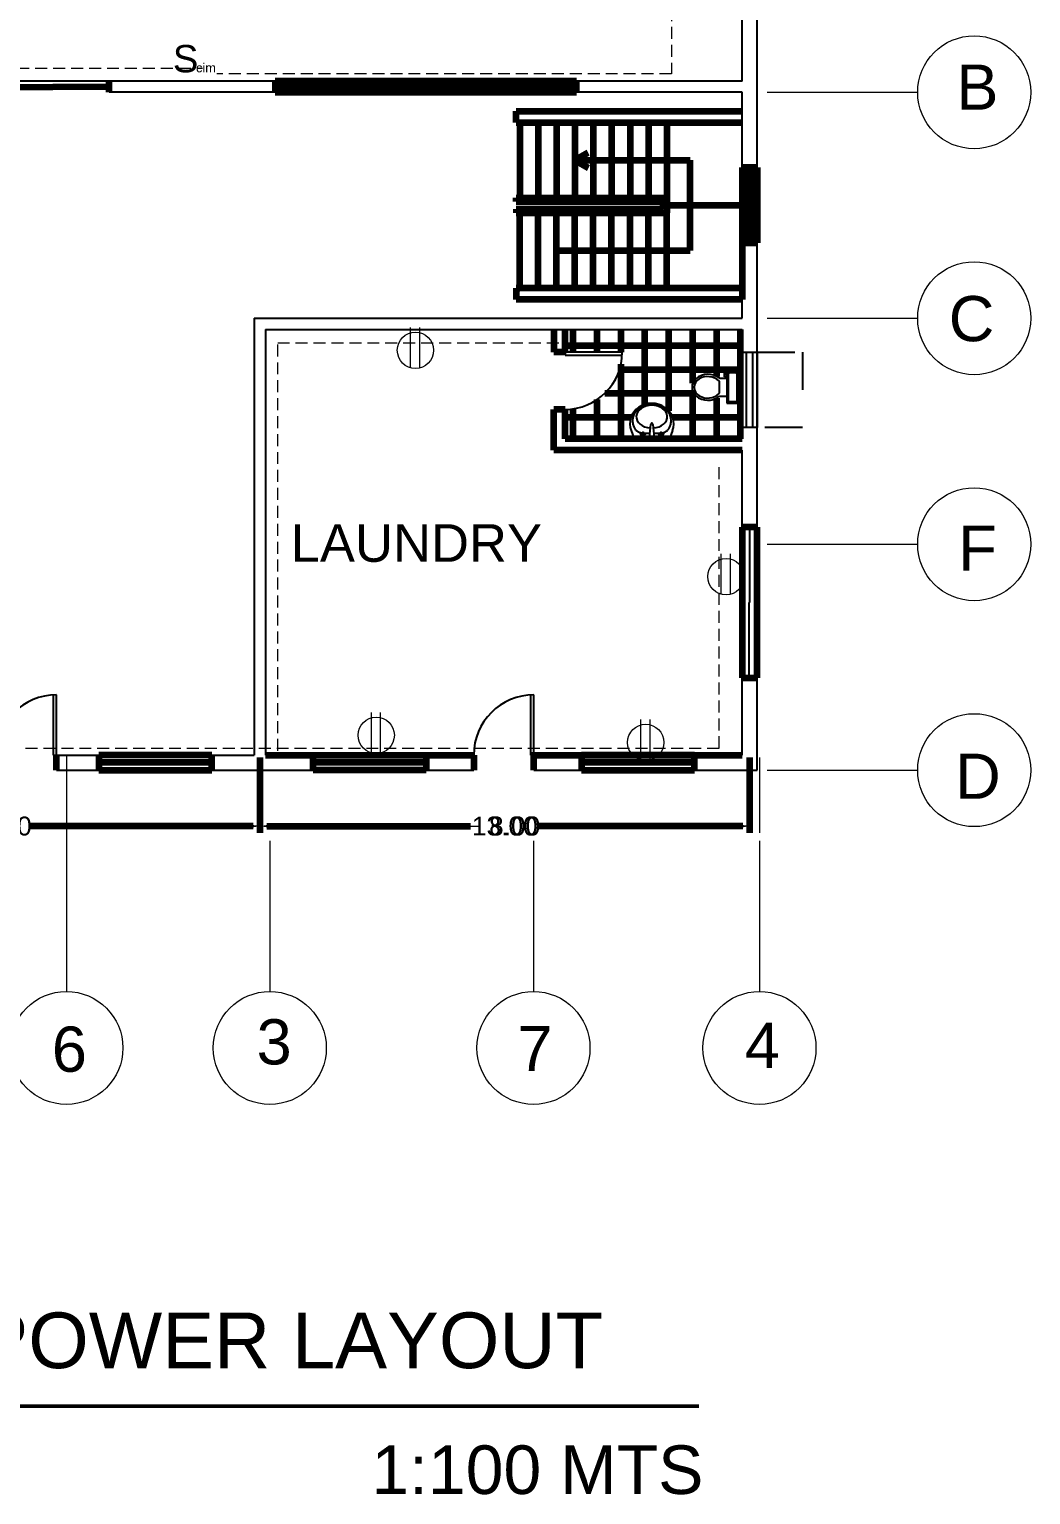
# Model space of a CAD drawing. Header units: millimetres. Extents: x 2391 to 3323, y 1596 to 2537.
# Drawn here: x 2778.8 to 2805.39, y 2246.24 to 2285.15 of the extents above; entities that cross this region are included whole.
import ezdxf

# ---------------------------------------------------------------- set-up
doc = ezdxf.new("R2010")
doc.units = ezdxf.units.MM
doc.linetypes.add('DASHED2', pattern=[9.525, 6.35, -3.175])
doc.linetypes.add('JIS_02_1.0', pattern=[2, 1, -1])
doc.layers.get('Defpoints').update_dxf_attribs({"color": 115})
for name, color, linetype in [('BATH', 171, 'Continuous'), ('dimensions', 203, 'Continuous'), ('doors', 31, 'Continuous'), ('doors and windows schedule', 11, 'Continuous'), ('Electrical symbols', 81, 'Continuous'), ('exterior wall', 140, 'Continuous'), ('interior wall', 191, 'Continuous'), ('LETTERS', 150, 'Continuous'), ('Lightning text', 211, 'Continuous'), ('stairs', 123, 'Continuous'), ('TEXT', 130, 'Continuous'), ('windows', 241, 'Continuous')]:
    doc.layers.add(name, color=color, linetype=linetype)
doc.styles.add('PDF Swis721 BT', font='swiss.ttf')
doc.styles.get("Standard").update_dxf_attribs({"font": 'arial.ttf'})

msp = doc.modelspace()

# ---------------------------------------------------------------- linework, layer by layer
at = {"color": 0, "linetype": 'ByBlock'}
for p, q in [((2797.257, 2276.046), (2797.297, 2276.046)), ((2797.257, 2275.926), (2797.257, 2276.046)), ((2797.297, 2276.046), (2797.297, 2275.966)), ((2797.317, 2276.066), (2797.317, 2275.226)), ((2797.637, 2276.066), (2797.317, 2276.066)), ((2797.557, 2276.026), (2797.397, 2276.026)), ((2797.637, 2275.226), (2797.637, 2276.066)), ((2797.123, 2275.886), (2797.317, 2275.886)), ((2797.123, 2275.486), (2797.123, 2275.806)), ((2797.317, 2275.926), (2797.257, 2275.926)), ((2797.297, 2275.966), (2797.317, 2275.966)), ((2797.357, 2275.986), (2797.357, 2275.306)), ((2797.597, 2275.306), (2797.597, 2275.986)), ((2797.123, 2275.406), (2797.317, 2275.406)), ((2797.317, 2275.226), (2797.637, 2275.226)), ((2797.397, 2275.266), (2797.557, 2275.266)), ((2794.782, 2274.498), (2794.848, 2274.302)), ((2794.813, 2274.757), (2794.814, 2274.743)), ((2794.814, 2274.743), (2794.817, 2274.717)), ((2794.817, 2274.717), (2794.822, 2274.691)), ((2794.822, 2274.691), (2794.827, 2274.666)), ((2794.827, 2274.666), (2794.834, 2274.642)), ((2794.834, 2274.642), (2794.842, 2274.619)), ((2794.842, 2274.619), (2794.85, 2274.598)), ((2794.85, 2274.598), (2794.859, 2274.578)), ((2794.85, 2274.598), (2794.85, 2274.598)), ((2794.859, 2274.578), (2794.87, 2274.56)), ((2794.87, 2274.56), (2794.881, 2274.543)), ((2794.881, 2274.543), (2794.892, 2274.528)), ((2794.892, 2274.528), (2794.905, 2274.514)), ((2794.905, 2274.514), (2794.918, 2274.501)), ((2794.918, 2274.501), (2794.932, 2274.49)), ((2794.932, 2274.49), (2794.947, 2274.48)), ((2794.947, 2274.48), (2794.962, 2274.471)), ((2794.947, 2274.48), (2794.947, 2274.48)), ((2794.962, 2274.471), (2794.978, 2274.463)), ((2794.978, 2274.463), (2794.995, 2274.455)), ((2794.995, 2274.455), (2795.011, 2274.449)), ((2795.011, 2274.449), (2795.028, 2274.444)), ((2795.028, 2274.444), (2795.045, 2274.439)), ((2795.045, 2274.439), (2795.061, 2274.436)), ((2795.061, 2274.436), (2795.068, 2274.435)), ((2795.07, 2274.439), (2795.064, 2274.425)), ((2795.081, 2274.445), (2795.07, 2274.439)), ((2795.092, 2274.447), (2795.081, 2274.445)), ((2795.104, 2274.445), (2795.092, 2274.447)), ((2795.115, 2274.439), (2795.104, 2274.445)), ((2795.12, 2274.425), (2795.115, 2274.439)), ((2795.27, 2274.324), (2795.3, 2274.662)), ((2795.301, 2274.671), (2795.3, 2274.662)), ((2795.306, 2274.679), (2795.301, 2274.671)), ((2795.312, 2274.686), (2795.306, 2274.679)), ((2795.321, 2274.69), (2795.312, 2274.686)), ((2795.33, 2274.692), (2795.321, 2274.69)), ((2795.339, 2274.69), (2795.33, 2274.692)), ((2795.348, 2274.686), (2795.339, 2274.69)), ((2795.354, 2274.679), (2795.348, 2274.686)), ((2795.358, 2274.671), (2795.354, 2274.679)), ((2795.36, 2274.662), (2795.358, 2274.671)), ((2795.36, 2274.662), (2795.39, 2274.324)), ((2795.55, 2274.439), (2795.544, 2274.425)), ((2795.561, 2274.445), (2795.55, 2274.439)), ((2795.573, 2274.447), (2795.561, 2274.445)), ((2795.584, 2274.445), (2795.573, 2274.447)), ((2795.595, 2274.439), (2795.584, 2274.445)), ((2795.601, 2274.425), (2795.595, 2274.439)), ((2795.596, 2274.436), (2795.613, 2274.439)), ((2795.613, 2274.439), (2795.631, 2274.444)), ((2795.631, 2274.444), (2795.648, 2274.449)), ((2795.648, 2274.449), (2795.665, 2274.455)), ((2795.665, 2274.455), (2795.681, 2274.463)), ((2795.681, 2274.463), (2795.697, 2274.471)), ((2795.697, 2274.471), (2795.713, 2274.48)), ((2795.713, 2274.48), (2795.728, 2274.49)), ((2795.713, 2274.48), (2795.713, 2274.48)), ((2795.728, 2274.49), (2795.742, 2274.501)), ((2795.742, 2274.501), (2795.755, 2274.514)), ((2795.755, 2274.514), (2795.767, 2274.528)), ((2795.767, 2274.528), (2795.779, 2274.543)), ((2795.779, 2274.543), (2795.79, 2274.56)), ((2795.79, 2274.56), (2795.8, 2274.578)), ((2795.8, 2274.578), (2795.81, 2274.598)), ((2795.81, 2274.598), (2795.818, 2274.619)), ((2795.81, 2274.598), (2795.81, 2274.598)), ((2795.878, 2274.498), (2795.812, 2274.302)), ((2795.818, 2274.619), (2795.826, 2274.642)), ((2795.826, 2274.642), (2795.832, 2274.666)), ((2795.832, 2274.666), (2795.838, 2274.691)), ((2795.838, 2274.691), (2795.842, 2274.717)), ((2795.842, 2274.717), (2795.846, 2274.743)), ((2795.846, 2274.743), (2795.847, 2274.757)), ((2795.01, 2274.313), (2795, 2274.302)), ((2795.021, 2274.318), (2795.01, 2274.313)), ((2795.019, 2274.417), (2795.017, 2274.409)), ((2795.017, 2274.409), (2795.019, 2274.402)), ((2795.025, 2274.422), (2795.019, 2274.417)), ((2795.019, 2274.402), (2795.025, 2274.396)), ((2795.032, 2274.319), (2795.021, 2274.318)), ((2795.032, 2274.424), (2795.025, 2274.422)), ((2795.025, 2274.396), (2795.032, 2274.394)), ((2795.025, 2274.319), (2795.037, 2274.322)), ((2795.04, 2274.422), (2795.032, 2274.424)), ((2795.032, 2274.394), (2795.04, 2274.396)), ((2795.152, 2274.319), (2795.032, 2274.319)), ((2795.037, 2274.322), (2795.049, 2274.328)), ((2795.045, 2274.417), (2795.04, 2274.422)), ((2795.04, 2274.396), (2795.045, 2274.402)), ((2795.045, 2274.417), (2795.063, 2274.417)), ((2795.047, 2274.409), (2795.045, 2274.417)), ((2795.045, 2274.402), (2795.047, 2274.409)), ((2795.063, 2274.402), (2795.045, 2274.402)), ((2795.049, 2274.328), (2795.058, 2274.336)), ((2795.058, 2274.336), (2795.065, 2274.347)), ((2795.064, 2274.425), (2795.062, 2274.409)), ((2795.062, 2274.409), (2795.064, 2274.394)), ((2795.062, 2274.342), (2795.122, 2274.342)), ((2795.064, 2274.394), (2795.07, 2274.379)), ((2795.065, 2274.347), (2795.069, 2274.359)), ((2795.069, 2274.359), (2795.07, 2274.372)), ((2795.115, 2274.379), (2795.07, 2274.379)), ((2795.07, 2274.379), (2795.07, 2274.372)), ((2795.07, 2274.372), (2795.115, 2274.372)), ((2795.079, 2274.417), (2795.077, 2274.409)), ((2795.077, 2274.409), (2795.079, 2274.402)), ((2795.085, 2274.422), (2795.079, 2274.417)), ((2795.079, 2274.402), (2795.085, 2274.396)), ((2795.092, 2274.424), (2795.085, 2274.422)), ((2795.085, 2274.396), (2795.092, 2274.394)), ((2795.1, 2274.422), (2795.092, 2274.424)), ((2795.092, 2274.394), (2795.1, 2274.396)), ((2795.105, 2274.417), (2795.1, 2274.422)), ((2795.1, 2274.396), (2795.105, 2274.402)), ((2795.107, 2274.409), (2795.105, 2274.417)), ((2795.105, 2274.402), (2795.107, 2274.409)), ((2795.115, 2274.379), (2795.12, 2274.394)), ((2795.115, 2274.372), (2795.115, 2274.379)), ((2795.115, 2274.372), (2795.116, 2274.358)), ((2795.116, 2274.358), (2795.121, 2274.345)), ((2795.119, 2274.428), (2795.138, 2274.427)), ((2795.122, 2274.409), (2795.12, 2274.425)), ((2795.12, 2274.394), (2795.122, 2274.409)), ((2795.121, 2274.345), (2795.129, 2274.333)), ((2795.122, 2274.417), (2795.139, 2274.417)), ((2795.122, 2274.402), (2795.139, 2274.402)), ((2795.129, 2274.333), (2795.14, 2274.325)), ((2795.139, 2274.417), (2795.137, 2274.409)), ((2795.137, 2274.409), (2795.139, 2274.402)), ((2795.138, 2274.427), (2795.153, 2274.427)), ((2795.145, 2274.422), (2795.139, 2274.417)), ((2795.139, 2274.402), (2795.145, 2274.396)), ((2795.14, 2274.325), (2795.152, 2274.319)), ((2795.152, 2274.424), (2795.145, 2274.422)), ((2795.145, 2274.396), (2795.152, 2274.394)), ((2795.16, 2274.422), (2795.152, 2274.424)), ((2795.152, 2274.394), (2795.16, 2274.396)), ((2795.168, 2274.313), (2795.152, 2274.319)), ((2795.153, 2274.427), (2795.168, 2274.426)), ((2795.165, 2274.417), (2795.16, 2274.422)), ((2795.16, 2274.396), (2795.165, 2274.402)), ((2795.167, 2274.409), (2795.165, 2274.417)), ((2795.165, 2274.402), (2795.167, 2274.409)), ((2795.168, 2274.426), (2795.183, 2274.426)), ((2795.186, 2274.302), (2795.168, 2274.313)), ((2795.183, 2274.426), (2795.198, 2274.426)), ((2795.198, 2274.426), (2795.214, 2274.426)), ((2795.198, 2274.426), (2795.198, 2274.426)), ((2795.214, 2274.426), (2795.23, 2274.426)), ((2795.22, 2274.316), (2795.217, 2274.309)), ((2795.217, 2274.309), (2795.217, 2274.302)), ((2795.225, 2274.322), (2795.22, 2274.316)), ((2795.232, 2274.324), (2795.225, 2274.322)), ((2795.23, 2274.426), (2795.246, 2274.426)), ((2795.24, 2274.324), (2795.232, 2274.324)), ((2795.27, 2274.324), (2795.24, 2274.324)), ((2795.246, 2274.426), (2795.262, 2274.426)), ((2795.262, 2274.426), (2795.279, 2274.426)), ((2795.27, 2274.324), (2795.39, 2274.324)), ((2795.381, 2274.426), (2795.4, 2274.426)), ((2795.39, 2274.324), (2795.427, 2274.324)), ((2795.4, 2274.426), (2795.414, 2274.426)), ((2795.414, 2274.426), (2795.429, 2274.426)), ((2795.435, 2274.324), (2795.427, 2274.324)), ((2795.429, 2274.426), (2795.445, 2274.426)), ((2795.442, 2274.321), (2795.435, 2274.324)), ((2795.447, 2274.316), (2795.442, 2274.321)), ((2795.445, 2274.426), (2795.46, 2274.426)), ((2795.445, 2274.426), (2795.445, 2274.426)), ((2795.45, 2274.309), (2795.447, 2274.316)), ((2795.45, 2274.302), (2795.45, 2274.309)), ((2795.46, 2274.426), (2795.476, 2274.426)), ((2795.476, 2274.426), (2795.493, 2274.426)), ((2795.49, 2274.313), (2795.48, 2274.302)), ((2795.501, 2274.318), (2795.49, 2274.313)), ((2795.493, 2274.426), (2795.509, 2274.427)), ((2795.499, 2274.417), (2795.497, 2274.409)), ((2795.497, 2274.409), (2795.499, 2274.402)), ((2795.505, 2274.422), (2795.499, 2274.417)), ((2795.499, 2274.402), (2795.505, 2274.396)), ((2795.512, 2274.319), (2795.501, 2274.318)), ((2795.512, 2274.424), (2795.505, 2274.422)), ((2795.505, 2274.396), (2795.512, 2274.394)), ((2795.505, 2274.319), (2795.517, 2274.322)), ((2795.509, 2274.427), (2795.526, 2274.427)), ((2795.52, 2274.422), (2795.512, 2274.424)), ((2795.512, 2274.394), (2795.52, 2274.396)), ((2795.633, 2274.319), (2795.512, 2274.319)), ((2795.517, 2274.322), (2795.529, 2274.328)), ((2795.525, 2274.417), (2795.52, 2274.422)), ((2795.52, 2274.396), (2795.525, 2274.402)), ((2795.528, 2274.409), (2795.525, 2274.417)), ((2795.525, 2274.417), (2795.543, 2274.417)), ((2795.525, 2274.402), (2795.528, 2274.409)), ((2795.543, 2274.402), (2795.525, 2274.402)), ((2795.526, 2274.427), (2795.544, 2274.429)), ((2795.529, 2274.328), (2795.538, 2274.336)), ((2795.538, 2274.336), (2795.545, 2274.347)), ((2795.544, 2274.425), (2795.542, 2274.409)), ((2795.542, 2274.409), (2795.544, 2274.394)), ((2795.542, 2274.342), (2795.603, 2274.342)), ((2795.544, 2274.429), (2795.546, 2274.429)), ((2795.544, 2274.394), (2795.55, 2274.379)), ((2795.545, 2274.347), (2795.549, 2274.359)), ((2795.549, 2274.359), (2795.55, 2274.372)), ((2795.595, 2274.379), (2795.55, 2274.379)), ((2795.55, 2274.379), (2795.55, 2274.372)), ((2795.55, 2274.372), (2795.595, 2274.372)), ((2795.56, 2274.417), (2795.558, 2274.409)), ((2795.558, 2274.409), (2795.56, 2274.402)), ((2795.565, 2274.422), (2795.56, 2274.417)), ((2795.56, 2274.402), (2795.565, 2274.396)), ((2795.573, 2274.424), (2795.565, 2274.422)), ((2795.565, 2274.396), (2795.573, 2274.394)), ((2795.58, 2274.422), (2795.573, 2274.424)), ((2795.573, 2274.394), (2795.58, 2274.396)), ((2795.586, 2274.417), (2795.58, 2274.422)), ((2795.58, 2274.396), (2795.586, 2274.402)), ((2795.587, 2274.409), (2795.586, 2274.417)), ((2795.586, 2274.402), (2795.587, 2274.409)), ((2795.595, 2274.379), (2795.601, 2274.394)), ((2795.595, 2274.372), (2795.595, 2274.379)), ((2795.595, 2274.372), (2795.596, 2274.358)), ((2795.596, 2274.358), (2795.601, 2274.345)), ((2795.603, 2274.409), (2795.601, 2274.425)), ((2795.601, 2274.394), (2795.603, 2274.409)), ((2795.601, 2274.345), (2795.609, 2274.333)), ((2795.602, 2274.417), (2795.62, 2274.417)), ((2795.602, 2274.402), (2795.62, 2274.402)), ((2795.609, 2274.333), (2795.62, 2274.325)), ((2795.62, 2274.417), (2795.618, 2274.409)), ((2795.618, 2274.409), (2795.62, 2274.402)), ((2795.625, 2274.422), (2795.62, 2274.417)), ((2795.62, 2274.402), (2795.625, 2274.396)), ((2795.62, 2274.325), (2795.633, 2274.319)), ((2795.633, 2274.424), (2795.625, 2274.422)), ((2795.625, 2274.396), (2795.633, 2274.394)), ((2795.64, 2274.422), (2795.633, 2274.424)), ((2795.633, 2274.394), (2795.64, 2274.396)), ((2795.648, 2274.313), (2795.633, 2274.319)), ((2795.645, 2274.417), (2795.64, 2274.422)), ((2795.64, 2274.396), (2795.645, 2274.402)), ((2795.648, 2274.409), (2795.645, 2274.417)), ((2795.645, 2274.402), (2795.648, 2274.409)), ((2795.666, 2274.302), (2795.648, 2274.313))]:
    msp.add_line(p, q, dxfattribs=at)
for centre, radius, start, end in [((2796.82, 2275.505), 0.487, 51.4691, 131.0789), ((2797.392, 2275.991), 0.0354, 81.8699, 188.1301), ((2797.562, 2275.991), 0.0354, 351.8699, 98.1301), ((2796.697, 2275.646), 0.3, 131.0789, 228.9209), ((2796.715, 2275.646), 0.26, 119.5765, 240.4233), ((2796.81, 2275.478), 0.453, 46.3677, 119.5765), ((2796.82, 2275.787), 0.487, 228.9209, 308.5307), ((2796.81, 2275.814), 0.453, 240.4233, 313.6321), ((2797.392, 2275.301), 0.0354, 171.8699, 278.1301), ((2797.562, 2275.301), 0.0354, 261.8699, 8.1301)]:
    msp.add_arc(centre, radius, start, end, dxfattribs=at)
for centre, major_axis, ratio, start_param, end_param in [((2795.33, 2274.684), (-0.584, 0), 0.916316, 2.786438, 6.63834), ((2795.33, 2274.757), (-0.517, 0), 0.815274, 3.141593, 6.283185), ((2795.33, 2274.867), (-0.412, 0), 0.730435, 1.664123, 7.760732)]:
    msp.add_ellipse(centre, major_axis=major_axis, ratio=ratio, start_param=start_param, end_param=end_param, dxfattribs=at)
at = {"layer": 'BATH', "linetype": 'Continuous', "lineweight": 100}
for p, q in [((2793.242, 2276.579), (2793.242, 2277.179)), ((2793.877, 2276.579), (2793.877, 2277.179)), ((2794.512, 2276.579), (2794.512, 2277.179)), ((2795.147, 2275.192), (2795.147, 2277.179)), ((2795.782, 2275.023), (2795.782, 2277.179)), ((2796.417, 2275.754), (2796.417, 2277.179)), ((2797.052, 2275.933), (2797.052, 2277.179)), ((2797.687, 2274.279), (2797.687, 2277.179)), ((2793.026, 2276.756), (2797.726, 2276.756)), ((2794.475, 2276.121), (2797.726, 2276.121)), ((2794.512, 2274.279), (2794.512, 2276.261)), ((2793.877, 2274.279), (2793.877, 2275.319)), ((2794.083, 2275.486), (2796.443, 2275.486)), ((2796.417, 2274.279), (2796.417, 2275.539)), ((2797.052, 2274.279), (2797.052, 2275.359)), ((2797.637, 2275.486), (2797.726, 2275.486)), ((2793.026, 2274.851), (2794.775, 2274.851)), ((2793.242, 2274.279), (2793.242, 2275.074)), ((2795.885, 2274.851), (2797.726, 2274.851))]:
    msp.add_line(p, q, dxfattribs=at)
at = {"layer": 'Defpoints', "linetype": 'DASHED2', "lineweight": 13, "ltscale": 0.05}
for p, q in [((2795.851, 2294.262), (2795.851, 2283.971)), ((2761.34, 2284.119), (2783.399, 2284.119)), ((2795.851, 2283.971), (2783.785, 2283.971)), ((2785.397, 2265.989), (2785.397, 2276.829)), ((2785.397, 2276.829), (2795.964, 2276.829)), ((2797.114, 2266.06), (2797.114, 2273.527)), ((2777.274, 2266.06), (2797.114, 2266.06))]:
    msp.add_line(p, q, dxfattribs=at)
at = {"layer": 'dimensions', "lineweight": 100}
for p, q in [((2795.726, 2280.479), (2797.726, 2280.479)), ((2784.926, 2265.816), (2784.926, 2263.812)), ((2784.926, 2265.816), (2784.926, 2263.812)), ((2797.926, 2265.816), (2797.926, 2263.812)), ((2784.746, 2263.992), (2778.835, 2263.992)), ((2785.106, 2263.992), (2790.516, 2263.992)), ((2797.746, 2263.992), (2792.335, 2263.992))]:
    msp.add_line(p, q, dxfattribs=at)
at = {"layer": 'dimensions', "lineweight": 13}
for p, q in [((2798.188, 2265.816), (2798.188, 2263.812)), ((2785.008, 2263.992), (2779.097, 2263.992)), ((2785.368, 2263.992), (2790.779, 2263.992)), ((2798.008, 2263.992), (2792.597, 2263.992))]:
    msp.add_line(p, q, dxfattribs=at)
at = {"layer": 'dimensions'}
for points in [[(2784.746, 2264.022), (2784.746, 2263.962), (2784.926, 2263.992)], [(2785.106, 2264.022), (2785.106, 2263.962), (2784.926, 2263.992)], [(2797.746, 2264.022), (2797.746, 2263.962), (2797.926, 2263.992)]]:
    msp.add_solid(points, dxfattribs=at)
at = {"layer": 'doors', "lineweight": 100}
for p, q in [((2777.926, 2283.619), (2780.926, 2283.629)), ((2792.121, 2265.879), (2792.201, 2265.879))]:
    msp.add_line(p, q, dxfattribs=at)
at = {"layer": 'doors'}
for p, q in [((2794.546, 2276.579), (2793.026, 2276.579)), ((2793.026, 2276.579), (2793.026, 2276.499)), ((2793.026, 2276.579), (2793.026, 2276.499)), ((2793.026, 2276.499), (2794.543, 2276.499)), ((2779.446, 2265.879), (2779.446, 2267.477)), ((2779.526, 2265.879), (2779.526, 2267.479)), ((2792.121, 2265.879), (2792.121, 2267.477)), ((2792.201, 2265.879), (2792.201, 2267.479)), ((2779.446, 2265.879), (2779.526, 2265.879))]:
    msp.add_line(p, q, dxfattribs=at)
for centre, radius, start, end in [((2793.026, 2276.579), 1.52, 270, 0), ((2779.526, 2265.879), 1.6, 90, 180), ((2792.201, 2265.879), 1.6, 90, 180)]:
    msp.add_arc(centre, radius, start, end, dxfattribs=at)
at = {"layer": 'Electrical symbols', "lineweight": 18}
for p, q in [((2788.927, 2276.159), (2788.927, 2277.232)), ((2789.171, 2276.159), (2789.171, 2277.232)), ((2797.172, 2270.148), (2797.172, 2271.221)), ((2797.416, 2270.148), (2797.416, 2271.221)), ((2787.885, 2265.936), (2787.885, 2267.009)), ((2788.129, 2265.936), (2788.129, 2267.009)), ((2795.04, 2265.747), (2795.04, 2266.82)), ((2795.284, 2265.747), (2795.284, 2266.82))]:
    msp.add_line(p, q, dxfattribs=at)
for centre in [(2789.055, 2276.628), (2797.3, 2270.618), (2788.013, 2266.405), (2795.168, 2266.216)]:
    msp.add_circle(centre, 0.482, dxfattribs=at)
at = {"layer": 'exterior wall'}
for p, q in [((2798.126, 2265.479), (2798.126, 2295.479)), ((2797.726, 2283.779), (2797.726, 2290.202)), ((2797.726, 2277.479), (2797.726, 2283.479)), ((2797.726, 2274.279), (2797.726, 2277.179)), ((2797.726, 2265.879), (2797.726, 2273.979)), ((2779.526, 2265.879), (2784.776, 2265.879)), ((2779.526, 2265.479), (2790.601, 2265.479)), ((2792.201, 2265.479), (2798.126, 2265.479))]:
    msp.add_line(p, q, dxfattribs=at)
at = {"layer": 'exterior wall', "lineweight": 100}
for p, q in [((2779.526, 2265.479), (2779.526, 2265.879)), ((2785.076, 2265.879), (2790.601, 2265.879)), ((2790.601, 2265.879), (2790.601, 2265.479)), ((2792.201, 2265.879), (2797.726, 2265.879)), ((2792.201, 2265.479), (2792.201, 2265.879))]:
    msp.add_line(p, q, dxfattribs=at)
at = {"layer": 'interior wall'}
for p, q in [((2797.726, 2283.779), (2758.126, 2283.779)), ((2797.726, 2283.479), (2780.926, 2283.479)), ((2784.776, 2277.479), (2797.726, 2277.479)), ((2784.776, 2277.479), (2784.776, 2265.879)), ((2785.076, 2277.179), (2797.726, 2277.179)), ((2785.076, 2277.179), (2785.076, 2265.879))]:
    msp.add_line(p, q, dxfattribs=at)
at = {"layer": 'interior wall', "lineweight": 100}
for p, q in [((2780.926, 2283.479), (2780.926, 2283.779)), ((2792.726, 2277.179), (2792.726, 2276.579)), ((2793.026, 2276.579), (2793.026, 2277.179)), ((2793.026, 2276.579), (2792.726, 2276.579)), ((2792.726, 2273.979), (2792.726, 2275.059)), ((2793.026, 2275.059), (2792.726, 2275.059)), ((2793.026, 2274.279), (2793.026, 2275.059)), ((2797.726, 2274.279), (2793.026, 2274.279)), ((2797.726, 2273.979), (2792.726, 2273.979))]:
    msp.add_line(p, q, dxfattribs=at)
at = {"layer": 'LETTERS', "lineweight": 50}
msp.add_line((2755.604, 2248.592), (2796.577, 2248.592), dxfattribs=at)
at = {"layer": 'Lightning text', "linetype": 'ByBlock', "lineweight": 13, "ltscale": 0.02}
for p, q in [((2798.388, 2283.479), (2802.388, 2283.479)), ((2798.388, 2277.479), (2802.388, 2277.479)), ((2798.388, 2271.479), (2802.388, 2271.479)), ((2779.788, 2265.844), (2779.788, 2259.602)), ((2798.388, 2265.479), (2802.388, 2265.479)), ((2785.188, 2263.602), (2785.188, 2259.602)), ((2792.188, 2263.602), (2792.188, 2259.602)), ((2798.188, 2263.602), (2798.188, 2259.602))]:
    msp.add_line(p, q, dxfattribs=at)
for centre in [(2803.888, 2283.479), (2803.888, 2277.479), (2803.888, 2271.479), (2803.888, 2265.479), (2779.788, 2258.102), (2785.188, 2258.102), (2792.188, 2258.102), (2798.188, 2258.102)]:
    msp.add_circle(centre, 1.5, dxfattribs=at)
at = {"layer": 'stairs', "lineweight": 100}
for p, q in [((2791.726, 2282.679), (2791.726, 2282.979)), ((2791.726, 2282.979), (2797.726, 2282.979)), ((2791.726, 2282.679), (2797.726, 2282.679)), ((2791.826, 2282.679), (2791.826, 2280.679)), ((2792.313, 2282.679), (2792.313, 2280.679)), ((2792.801, 2282.679), (2792.801, 2280.679)), ((2793.288, 2282.679), (2793.288, 2280.679)), ((2793.776, 2282.679), (2793.776, 2280.679)), ((2794.263, 2282.679), (2794.263, 2280.679)), ((2794.751, 2282.679), (2794.751, 2280.679)), ((2795.238, 2282.679), (2795.238, 2280.679)), ((2795.726, 2282.679), (2795.726, 2280.679)), ((2793.288, 2281.679), (2793.638, 2281.882)), ((2793.288, 2281.679), (2796.347, 2281.679)), ((2793.288, 2281.679), (2793.638, 2281.476)), ((2796.347, 2279.279), (2796.347, 2281.679)), ((2791.726, 2280.579), (2791.726, 2280.679)), ((2791.726, 2280.679), (2795.726, 2280.679)), ((2791.726, 2280.679), (2791.726, 2280.579)), ((2795.726, 2280.679), (2795.726, 2280.279)), ((2791.726, 2280.579), (2795.626, 2280.579)), ((2795.626, 2280.379), (2791.726, 2280.379)), ((2791.726, 2280.379), (2791.726, 2280.279)), ((2791.726, 2280.279), (2795.726, 2280.279)), ((2791.826, 2278.279), (2791.826, 2280.279)), ((2792.313, 2278.279), (2792.313, 2280.279)), ((2792.801, 2278.279), (2792.801, 2280.279)), ((2793.288, 2278.279), (2793.288, 2280.279)), ((2793.776, 2278.279), (2793.776, 2280.279)), ((2794.263, 2278.279), (2794.263, 2280.279)), ((2794.751, 2278.279), (2794.751, 2280.279)), ((2795.238, 2278.279), (2795.238, 2280.279)), ((2795.626, 2280.579), (2795.626, 2280.379)), ((2795.726, 2280.279), (2795.726, 2280.379)), ((2795.726, 2278.279), (2795.726, 2280.279)), ((2797.726, 2280.479), (2797.726, 2277.979)), ((2792.801, 2279.279), (2796.347, 2279.279)), ((2797.726, 2278.279), (2791.726, 2278.279)), ((2791.726, 2278.279), (2791.726, 2277.979)), ((2791.726, 2278.279), (2791.826, 2278.279)), ((2797.726, 2277.979), (2791.726, 2277.979))]:
    msp.add_line(p, q, dxfattribs=at)
at = {"layer": 'windows', "lineweight": 100}
for p, q in [((2785.326, 2283.779), (2785.326, 2283.479)), ((2793.326, 2283.779), (2785.326, 2283.779)), ((2793.326, 2283.479), (2793.326, 2283.779)), ((2785.326, 2283.629), (2793.326, 2283.629)), ((2785.326, 2283.479), (2793.326, 2283.479)), ((2798.126, 2281.479), (2797.726, 2281.479)), ((2797.726, 2281.479), (2797.726, 2279.479)), ((2797.856, 2281.479), (2797.856, 2279.479)), ((2797.996, 2281.479), (2797.996, 2279.479)), ((2798.126, 2281.479), (2798.126, 2279.479)), ((2797.726, 2279.479), (2798.126, 2279.479)), ((2798.126, 2271.929), (2797.726, 2271.929)), ((2797.726, 2271.929), (2797.726, 2267.929)), ((2798.126, 2267.929), (2798.126, 2271.929)), ((2797.726, 2267.929), (2798.126, 2267.929)), ((2783.651, 2265.879), (2780.651, 2265.879)), ((2780.651, 2265.879), (2780.651, 2265.479)), ((2783.651, 2265.479), (2783.651, 2265.879)), ((2786.341, 2265.479), (2786.341, 2265.879)), ((2786.341, 2265.879), (2789.341, 2265.879)), ((2789.341, 2265.879), (2789.341, 2265.479)), ((2796.461, 2265.879), (2793.461, 2265.879)), ((2793.461, 2265.879), (2793.461, 2265.479)), ((2796.461, 2265.479), (2796.461, 2265.879)), ((2783.651, 2265.679), (2780.651, 2265.679)), ((2789.341, 2265.679), (2786.341, 2265.679)), ((2796.461, 2265.679), (2793.461, 2265.679)), ((2780.651, 2265.479), (2783.651, 2265.479)), ((2789.341, 2265.479), (2786.341, 2265.479)), ((2793.461, 2265.479), (2796.461, 2265.479))]:
    msp.add_line(p, q, dxfattribs=at)
at = {"layer": 'windows'}
for p, q in [((2797.726, 2274.579), (2797.726, 2276.579)), ((2797.726, 2276.579), (2798.126, 2276.579)), ((2797.846, 2274.579), (2797.846, 2276.579)), ((2798.006, 2276.579), (2798.006, 2274.579)), ((2798.126, 2276.579), (2798.126, 2274.579)), ((2798.126, 2274.579), (2797.726, 2274.579)), ((2797.926, 2271.929), (2797.926, 2269.929)), ((2797.926, 2269.929), (2797.906, 2269.929)), ((2797.906, 2269.929), (2797.906, 2267.929))]:
    msp.add_line(p, q, dxfattribs=at)
at = {"layer": 'windows', "linetype": 'JIS_02_1.0'}
for p, q in [((2798.126, 2276.579), (2799.326, 2276.579)), ((2799.326, 2276.579), (2799.326, 2274.579)), ((2799.326, 2274.579), (2798.126, 2274.579))]:
    msp.add_line(p, q, dxfattribs=at)

# ---------------------------------------------------------------- texts
at = {"layer": 'dimensions', "lineweight": 13, "char_height": 0.5, "attachment_point": 5}
for s, insert in [('\\A1;9.00', (2778.188, 2263.992)), ('\\A1;8.00', (2791.688, 2263.992))]:
    msp.add_mtext(s, dxfattribs=dict(at, insert=insert))
at = {"layer": 'dimensions', "lineweight": 100, "insert": (2791.426, 2263.992), "char_height": 0.5, "attachment_point": 5}
msp.add_mtext('\\A1;13.00', dxfattribs=at)
at = {"layer": 'doors and windows schedule'}
for s, p in [('B', (2803.414, 2283.017)), ('C', (2803.213, 2276.869)), ('F', (2803.466, 2270.773)), ('D', (2803.382, 2264.718)), ('3', (2784.837, 2257.665)), ('6', (2779.401, 2257.47)), ('7', (2791.765, 2257.487)), ('4', (2797.797, 2257.57))]:
    msp.add_text(s, height=1.2, dxfattribs=at).set_placement(p)
at = {"layer": 'Electrical symbols', "style": 'PDF Swis721 BT'}
for s, height, p in [('S', 0.727, (2782.614, 2284.009)), ('cim', 0.2423, (2783.23, 2284.009))]:
    msp.add_text(s, height=height, dxfattribs=at).set_placement(p)
at = {"layer": 'TEXT'}
for s, height, p in [('LAUNDRY', 1, (2785.741, 2271.011)), ('FIRST FLOOR POWER LAYOUT', 1.4784, (2763.172, 2249.599)), ('          1:100 MTS', 1.29024, (2782.877, 2246.258))]:
    msp.add_text(s, height=height, dxfattribs=at).set_placement(p)

doc.saveas('drawing.dxf')
